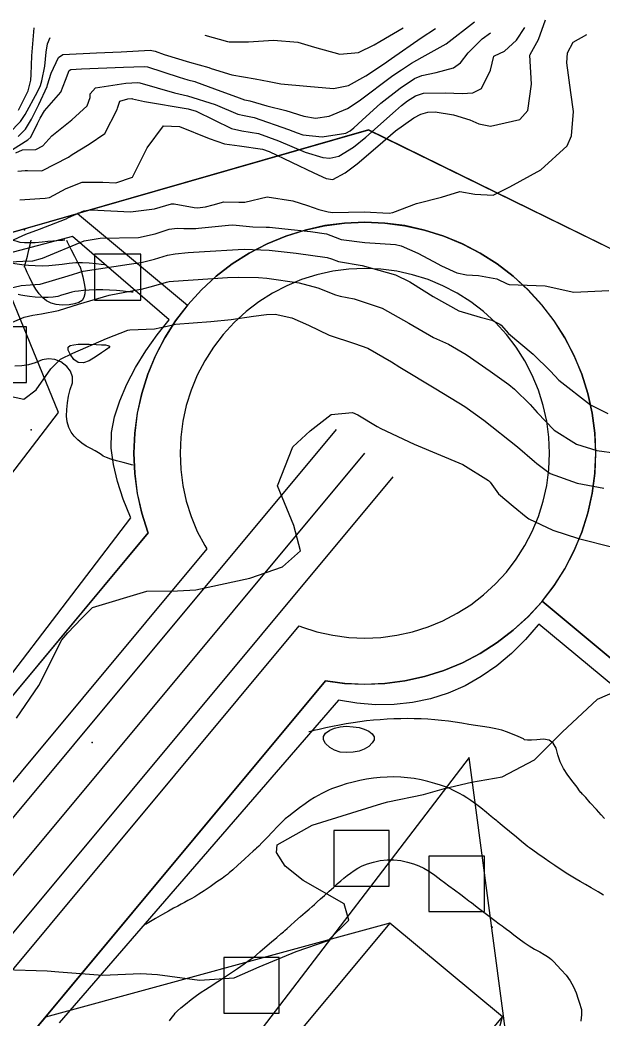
# Model space of a CAD drawing. Header units: feet. Extents: x 1318179 to 1318934, y 422463 to 423299.
# Drawn here: x 1318554 to 1318680.2, y 423081.1 to 423297.2 of the extents above; entities that cross this region are included whole.
import ezdxf

# ---------------------------------------------------------------- set-up
doc = ezdxf.new("R2010")
doc.units = ezdxf.units.FT
for name, color, linetype in [('A-BLDG-OTLN', 3, 'CONTINUOUS'), ('C-DRNG-AREA', 150, 'CONTINUOUS'), ('C-LOD', 30, 'CONTINUOUS'), ('C-PROP', 6, 'CONTINUOUS'), ('C-PVMT', 8, 'CONTINUOUS'), ('C-TOPO-MAJR', 32, 'CONTINUOUS'), ('C-TOPO-SPOT', 7, 'CONTINUOUS'), ('C-UTIL', 4, 'CONTINUOUS'), ('L-PLNT-TREE', 90, 'CONTINUOUS'), ('V-PROP-LINE', 7, 'CONTINUOUS')]:
    doc.layers.add(name, color=color, linetype=linetype)

msp = doc.modelspace()

# ---------------------------------------------------------------- linework, layer by layer
at = {"layer": 'A-BLDG-OTLN'}
msp.add_lwpolyline([(1318607.58, 423070.04), (1318631.93, 423049.74), (1318658.41, 423081.51), (1318634.06, 423101.81), (1318607.58, 423070.04)], close=True, dxfattribs=at)
at = {"layer": 'C-DRNG-AREA'}
for points in [[(1318730.6, 423223.85), (1318629.42, 423273.46), (1318566.42, 423255.34), (1318566.42, 423255.34), (1318590.23, 423235.5), (1318590.33, 423235.63), (1318593.27, 423238.85), (1318596.49, 423241.79), (1318599.95, 423244.45), (1318603.63, 423246.79), (1318607.49, 423248.8), (1318611.52, 423250.47), (1318615.68, 423251.78), (1318619.94, 423252.72), (1318624.26, 423253.29), (1318628.61, 423253.48), (1318632.97, 423253.29), (1318637.29, 423252.72), (1318641.55, 423251.78), (1318645.71, 423250.47), (1318649.74, 423248.8), (1318653.6, 423246.79), (1318657.28, 423244.45), (1318660.74, 423241.79), (1318663.95, 423238.85), (1318666.9, 423235.63), (1318669.55, 423232.17), (1318671.9, 423228.49), (1318673.91, 423224.63), (1318675.58, 423220.6), (1318676.89, 423216.44), (1318677.83, 423212.18), (1318678.4, 423207.86), (1318678.59, 423203.51), (1318678.4, 423199.15), (1318677.83, 423194.83), (1318676.89, 423190.57), (1318675.58, 423186.41), (1318673.91, 423182.38), (1318671.9, 423178.52), (1318669.55, 423174.84), (1318667, 423171.52), (1318743.83, 423107.49)], [(1318728.49, 423120.24), (1318667.03, 423171.46), (1318666.93, 423171.33), (1318663.98, 423168.11), (1318660.77, 423165.17), (1318657.31, 423162.51), (1318653.63, 423160.17), (1318649.76, 423158.16), (1318645.73, 423156.49), (1318641.57, 423155.18), (1318637.32, 423154.23), (1318633, 423153.66), (1318628.64, 423153.48), (1318624.28, 423153.66), (1318620.13, 423154.21), (1318557.57, 423079.17)], [(1318743.82, 423107.47), (1318667.04, 423171.48), (1318667.04, 423171.48), (1318728.5, 423120.26)]]:
    msp.add_lwpolyline(points, dxfattribs=at)
msp.add_lwpolyline([(1318438.01, 423209.06), (1318534.03, 423129.03), (1318581.71, 423186.24), (1318581.65, 423186.39), (1318580.34, 423190.54), (1318579.4, 423194.8), (1318578.83, 423199.12), (1318578.64, 423203.48), (1318578.83, 423207.83), (1318579.4, 423212.16), (1318580.34, 423216.41), (1318581.65, 423220.57), (1318583.32, 423224.6), (1318585.33, 423228.47), (1318587.67, 423232.14), (1318590.23, 423235.47), (1318566.42, 423255.31), (1318448.34, 423221.43), (1318438.01, 423209.06)], close=True, dxfattribs=at)
at = {"layer": 'C-LOD'}
msp.add_lwpolyline([(1318554.05, 423074.94), (1318600.61, 423032.23), (1318614.44, 423020.71), (1318634.71, 423007.72), (1318635.67, 423008.87), (1318640.15, 423014.25), (1318658.41, 423081.51), (1318634.06, 423101.81), (1318559.49, 423081.47), (1318557.57, 423079.17), (1318554.05, 423074.94)], close=True, dxfattribs=at)
at = {"layer": 'C-PROP'}
for points in [[(1318449.16, 422949.1), (1318620.12, 423154.22), (1318624.27, 423153.68), (1318628.63, 423153.49), (1318632.99, 423153.68), (1318637.31, 423154.25), (1318641.57, 423155.19), (1318645.73, 423156.5), (1318649.76, 423158.17), (1318653.63, 423160.19), (1318657.31, 423162.53), (1318660.77, 423165.18), (1318663.99, 423168.13), (1318666.94, 423171.35), (1318669.59, 423174.81), (1318671.93, 423178.49), (1318673.95, 423182.36), (1318675.62, 423186.39), (1318676.93, 423190.55), (1318677.87, 423194.8), (1318678.44, 423199.13), (1318678.63, 423203.49), (1318678.44, 423207.84), (1318677.87, 423212.17), (1318676.93, 423216.43), (1318675.62, 423220.59), (1318673.95, 423224.62), (1318671.93, 423228.49), (1318669.59, 423232.17), (1318666.94, 423235.63), (1318663.99, 423238.84), (1318660.77, 423241.79), (1318657.31, 423244.45), (1318653.63, 423246.79), (1318649.76, 423248.8), (1318645.73, 423250.47), (1318641.57, 423251.78), (1318637.31, 423252.73), (1318632.99, 423253.3), (1318628.63, 423253.49), (1318624.27, 423253.3), (1318619.95, 423252.73), (1318615.69, 423251.78), (1318611.53, 423250.47), (1318607.5, 423248.8), (1318603.63, 423246.79), (1318599.95, 423244.45), (1318596.49, 423241.79), (1318593.28, 423238.84), (1318590.33, 423235.63), (1318587.68, 423232.17), (1318585.33, 423228.49), (1318583.32, 423224.62), (1318581.65, 423220.59), (1318580.34, 423216.43), (1318579.39, 423212.17), (1318578.82, 423207.84), (1318578.63, 423203.49), (1318578.82, 423199.13), (1318579.39, 423194.8), (1318580.34, 423190.55), (1318581.65, 423186.39), (1318581.71, 423186.24), (1318410.75, 422981.11)], [(1318564.03, 423249.57), (1318564.2, 423249.23), (1318564.55, 423248.54), (1318565.07, 423247.51), (1318565.77, 423246.14), (1318566.3, 423245.1), (1318566.68, 423244.38), (1318566.91, 423243.99), (1318566.97, 423243.93), (1318567.11, 423243.52), (1318567.31, 423242.77), (1318567.58, 423241.68), (1318567.92, 423240.24), (1318568.07, 423239.01), (1318568.04, 423237.99), (1318567.82, 423237.18), (1318567.42, 423236.57), (1318566.75, 423236.1), (1318565.81, 423235.78), (1318564.61, 423235.6), (1318563.15, 423235.56), (1318561.85, 423235.69), (1318560.71, 423235.99), (1318559.73, 423236.47), (1318558.91, 423237.12), (1318558.13, 423237.95), (1318557.4, 423238.97), (1318556.71, 423240.18), (1318556.07, 423241.57), (1318555.57, 423242.63), (1318555.23, 423243.34), (1318555.03, 423243.72), (1318554.99, 423243.77), (1318554.97, 423243.82), (1318554.97, 423243.87), (1318554.99, 423243.94), (1318555.03, 423244.01), (1318555.15, 423244.4), (1318555.34, 423245.12), (1318555.6, 423246.16), (1318555.93, 423247.52), (1318556.18, 423248.55), (1318556.34, 423249.23), (1318556.42, 423249.57)], [(1318429.96, 422965.1), (1318628.63, 423203.49)], [(1318723.66, 423118.95), (1318666.27, 423166.52), (1318666.17, 423166.39), (1318663.4, 423163.15), (1318660.41, 423160.18), (1318657.21, 423157.51), (1318653.84, 423155.18), (1318650.32, 423153.19), (1318646.66, 423151.58), (1318642.87, 423150.35), (1318638.98, 423149.52), (1318635.01, 423149.09), (1318630.96, 423149.05), (1318626.87, 423149.39), (1318622.93, 423150.07), (1318562.45, 423080.25)], [(1318621.04, 423139.82), (1318620.13, 423140.66), (1318619.68, 423141.45), (1318619.68, 423142.2), (1318620.13, 423142.9), (1318621.04, 423143.55), (1318622.09, 423144.01), (1318623.28, 423144.3), (1318624.61, 423144.4), (1318626.08, 423144.32), (1318627.39, 423144.12), (1318628.51, 423143.79), (1318629.47, 423143.34), (1318630.25, 423142.78), (1318630.64, 423142.16), (1318630.64, 423141.5), (1318630.25, 423140.8), (1318629.47, 423140.05), (1318628.51, 423139.47), (1318627.39, 423139.05), (1318626.08, 423138.79), (1318624.61, 423138.7), (1318623.28, 423138.84), (1318622.09, 423139.21), (1318621.04, 423139.82)]]:
    msp.add_lwpolyline(points, dxfattribs=at)
for points in [[(1318443.01, 423209.04), (1318535.39, 423133.84), (1318577.96, 423189.54), (1318577.89, 423189.68), (1318576.34, 423193.55), (1318575.1, 423197.37), (1318574.22, 423201.06), (1318573.76, 423204.59), (1318573.83, 423207.99), (1318574.46, 423211.38), (1318575.59, 423214.85), (1318577.14, 423218.42), (1318579.03, 423222.04), (1318581.22, 423225.63), (1318583.69, 423229.13), (1318586.32, 423232.35), (1318565.37, 423250.42), (1318453.31, 423220.83), (1318443.01, 423209.04)], [(1318466.09, 423218.2), (1318527.58, 423166.95), (1318562.36, 423212.29), (1318550.05, 423242.29), (1318466.09, 423218.2)], [(1318602.64, 423074.15), (1318646.27, 423037.79), (1318662.17, 423055.13), (1318651.24, 423137.66), (1318602.64, 423074.15)]]:
    msp.add_lwpolyline(points, close=True, dxfattribs=at)
at = {"layer": 'C-PVMT'}
msp.add_lwpolyline([(1318439.94, 422956.78), (1318614.42, 423166.12), (1318614.95, 423165.9), (1318618.28, 423164.85), (1318621.69, 423164.09), (1318625.15, 423163.64), (1318628.63, 423163.49), (1318632.12, 423163.64), (1318635.58, 423164.09), (1318638.98, 423164.85), (1318642.31, 423165.9), (1318645.54, 423167.23), (1318648.63, 423168.85), (1318651.57, 423170.72), (1318654.34, 423172.84), (1318656.92, 423175.2), (1318659.27, 423177.78), (1318661.4, 423180.54), (1318663.27, 423183.49), (1318664.89, 423186.58), (1318666.22, 423189.81), (1318667.27, 423193.13), (1318668.02, 423196.54), (1318668.48, 423200), (1318668.63, 423203.49), (1318668.48, 423206.97), (1318668.02, 423210.43), (1318667.27, 423213.84), (1318666.22, 423217.17), (1318664.89, 423220.39), (1318663.27, 423223.49), (1318661.4, 423226.43), (1318659.27, 423229.2), (1318656.92, 423231.77), (1318654.34, 423234.13), (1318651.57, 423236.25), (1318648.63, 423238.13), (1318645.54, 423239.74), (1318642.31, 423241.08), (1318638.98, 423242.12), (1318635.58, 423242.88), (1318632.12, 423243.34), (1318628.63, 423243.49), (1318625.15, 423243.34), (1318621.69, 423242.88), (1318618.28, 423242.12), (1318614.95, 423241.08), (1318611.73, 423239.74), (1318608.63, 423238.13), (1318605.69, 423236.25), (1318602.92, 423234.13), (1318600.35, 423231.77), (1318597.99, 423229.2), (1318595.87, 423226.43), (1318593.99, 423223.49), (1318592.38, 423220.39), (1318591.04, 423217.17), (1318590, 423213.84), (1318589.24, 423210.43), (1318588.78, 423206.97), (1318588.63, 423203.49), (1318588.78, 423200), (1318589.24, 423196.54), (1318590, 423193.13), (1318591.04, 423189.81), (1318592.38, 423186.58), (1318593.99, 423183.49), (1318594.45, 423182.77), (1318419.97, 422973.42)], dxfattribs=at)
at = {"layer": 'C-TOPO-MAJR'}
for points in [[(1318552.37, 423269.2), (1318555.66, 423271.3), (1318556.31, 423271.88), (1318557.81, 423274.86), (1318558.37, 423276.02), (1318559.31, 423277.58), (1318562.84, 423281.59), (1318563.84, 423284.19), (1318564.67, 423286.32), (1318564.97, 423286.53), (1318567.29, 423286.67), (1318576.4, 423286.99), (1318580.85, 423287.19), (1318581.61, 423287.08), (1318588.48, 423284.88), (1318590.36, 423284.31), (1318591.81, 423283.89), (1318591.98, 423283.84), (1318597.45, 423281.83), (1318600.88, 423280.61), (1318602.56, 423279.94), (1318603, 423279.85), (1318603.72, 423279.71), (1318607.43, 423278.65), (1318611.53, 423277.66), (1318615.46, 423276.45), (1318617.99, 423276.02), (1318620.92, 423276.41), (1318624.92, 423278.05), (1318627.43, 423279.77), (1318634.7, 423285.23), (1318636.57, 423286.47), (1318638.77, 423287.9), (1318641.05, 423289.22), (1318646.24, 423292.09), (1318652.36, 423296.8)], [(1318553.93, 423258.32), (1318558.28, 423258.63), (1318559.42, 423258.65), (1318560.35, 423258.84), (1318563.98, 423260.75), (1318567.46, 423262.12), (1318571.96, 423262.12), (1318574.72, 423262.02), (1318578.36, 423263.24), (1318581.49, 423269.57), (1318585.03, 423274.3), (1318588.49, 423274.22), (1318594.92, 423271.57), (1318598.26, 423270.41), (1318601.49, 423269.99), (1318606.52, 423269.27), (1318607.95, 423268.75), (1318617.6, 423264.18), (1318620.27, 423262.94), (1318621.73, 423262.71), (1318624.39, 423264.13), (1318626.96, 423266.11), (1318631.46, 423269.96), (1318635.31, 423273.25), (1318639.23, 423276.06), (1318640.77, 423276.85), (1318642.3, 423277.31), (1318643.85, 423277.36), (1318647.86, 423276.71), (1318651.35, 423275.63), (1318653.29, 423274.76), (1318655.86, 423274.27), (1318662.17, 423275.73), (1318663.95, 423277.68), (1318664.68, 423283.31), (1318664.38, 423289.59), (1318664.45, 423289.78), (1318666.22, 423293.02), (1318667.71, 423297.23)], [(1318553.09, 423268.48), (1318554.52, 423269.12), (1318557.45, 423269.2), (1318558.97, 423269.97), (1318560.92, 423272.17), (1318565.2, 423275.64), (1318568.5, 423278.65), (1318569.18, 423280.45), (1318569.19, 423281.25), (1318570.31, 423282.54), (1318576.88, 423283.59), (1318579.52, 423283.7), (1318579.97, 423283.64), (1318587.45, 423281.49), (1318590.26, 423280.81), (1318596.21, 423278.93), (1318601.17, 423276.85), (1318602.5, 423276.56), (1318604.67, 423276.16), (1318612.11, 423273.54), (1318614.01, 423272.8), (1318615.23, 423272.41), (1318619.43, 423271.94), (1318624.54, 423272.73), (1318625.47, 423273.22), (1318626.27, 423273.88), (1318628.08, 423275.56), (1318632.13, 423279.24), (1318636.3, 423282.47), (1318639.39, 423284.56), (1318640.98, 423285.23), (1318644.08, 423285.85), (1318647.8, 423286.85), (1318649.33, 423287.94), (1318651, 423290.15), (1318654.02, 423293.15), (1318655.85, 423294.45)], [(1318553.54, 423264.49), (1318555.15, 423264.69), (1318555.61, 423264.63), (1318558.74, 423264.6), (1318564.51, 423267.55), (1318565.27, 423268.15), (1318568.95, 423270.33), (1318572.34, 423272.65), (1318575.01, 423277.84), (1318575.07, 423278.18), (1318575.6, 423279.66), (1318577.36, 423280.18), (1318578.2, 423280.21), (1318578.34, 423280.19), (1318580.95, 423279.58), (1318590.39, 423278.03), (1318592.15, 423277.47), (1318599.77, 423273.76), (1318601.99, 423273.28), (1318605.61, 423272.67), (1318609.97, 423271.08), (1318615.74, 423268.63), (1318619.52, 423267.47), (1318621.07, 423267.32), (1318623.03, 423267.79), (1318626.2, 423269.73), (1318628.88, 423271.91), (1318635.27, 423277.59), (1318636.59, 423278.74), (1318637.88, 423279.73), (1318639.61, 423280.81), (1318641.35, 423281.39), (1318646.08, 423281.48), (1318649.74, 423281.31), (1318651.99, 423281.47), (1318653.87, 423282.43), (1318655.85, 423286.35), (1318656.58, 423289.4), (1318656.7, 423289.5), (1318658.85, 423290.47), (1318661.46, 423292.9), (1318663.27, 423295.64)], [(1318553.58, 423272.03), (1318555.2, 423273.6), (1318556.46, 423275.8), (1318558.07, 423278.94), (1318559.88, 423282.87), (1318559.98, 423283.17), (1318560.76, 423285.69), (1318562.35, 423289.14), (1318563.28, 423289.79), (1318570.52, 423290.15), (1318575.93, 423290.34), (1318582.18, 423290.68), (1318583.23, 423290.5), (1318585.23, 423289.8), (1318590.68, 423288.13), (1318594.9, 423286.92), (1318595.38, 423286.76), (1318599.82, 423285.36), (1318604.88, 423284.48), (1318607.92, 423283.94), (1318610.48, 423283.44), (1318616.06, 423282.92), (1318621.88, 423282.38), (1318625.07, 423283.08), (1318628.88, 423285.12), (1318633.1, 423287.99), (1318633.72, 423288.4), (1318634.41, 423288.88), (1318640.82, 423293.37), (1318643.92, 423295.37)], [(1318553.67, 423277.74), (1318555.75, 423281.93), (1318556.35, 423284.22), (1318556.4, 423285.45), (1318556.54, 423289.47), (1318557.07, 423295.54)], [(1318594, 423293.98), (1318598.89, 423292.57), (1318599.28, 423292.5), (1318603.46, 423292.48), (1318608.9, 423292.86), (1318614.12, 423292.43), (1318617.77, 423291.37), (1318623.25, 423289.85), (1318627.27, 423290.21), (1318630.67, 423291.88), (1318631.91, 423292.6), (1318636.9, 423295.52)], [(1318551.66, 423272.71), (1318554.13, 423275.25), (1318555.08, 423276.76), (1318557.79, 423281.67), (1318558.4, 423283.06), (1318558.7, 423284.07), (1318559.35, 423287.21), (1318559.67, 423290.28), (1318559.94, 423292.07), (1318560.54, 423293.46)], [(1318551.92, 423249.41), (1318555.28, 423250.88), (1318558.23, 423251.95), (1318563.96, 423254.21), (1318564.5, 423254.48), (1318567.85, 423255.96), (1318569.38, 423256.13), (1318577.9, 423255.69), (1318583.1, 423256.34), (1318586.8, 423257.43), (1318587.4, 423257.47), (1318591.71, 423256.64), (1318592.45, 423256.62), (1318594.13, 423256.81), (1318595.79, 423257.24), (1318598.12, 423257.91), (1318601.36, 423257.8), (1318602.65, 423257.79), (1318607.47, 423258.99), (1318613.03, 423258.07), (1318616.22, 423257.08), (1318618.69, 423256.23), (1318620.71, 423255.71), (1318621.72, 423255.61), (1318628.51, 423255.7), (1318633.91, 423255.46), (1318634.67, 423255.57), (1318639.84, 423257.49), (1318645.25, 423258.89), (1318649.22, 423260.11), (1318652.41, 423259.53), (1318656.45, 423259.35), (1318660.02, 423261.14), (1318666.73, 423264.81), (1318672.41, 423270.03), (1318673.38, 423272.18), (1318673.81, 423277.43), (1318673.25, 423281.55), (1318672.38, 423287.99), (1318672.51, 423290.13), (1318673.71, 423292.46), (1318676.69, 423294.1)], [(1318551.9, 423244.89), (1318554.58, 423245.07), (1318556.79, 423245.15), (1318558.84, 423245.67), (1318567.91, 423249.44), (1318571.36, 423250.02), (1318579.66, 423250.18), (1318583.22, 423250.94), (1318586.28, 423251.95), (1318588.04, 423252.19), (1318589.46, 423252.13), (1318592.05, 423252.15), (1318592.65, 423252.19), (1318599.12, 423252.87), (1318600.09, 423252.9), (1318604.42, 423252.45), (1318607.29, 423252.38), (1318608, 423252.38), (1318611.32, 423252.07), (1318616.91, 423251.47), (1318620.37, 423250.99), (1318622.21, 423250.23), (1318623.53, 423249.7), (1318628.61, 423249.11), (1318635.31, 423248.63), (1318636.51, 423248.36), (1318640.13, 423246.75), (1318643.47, 423244.99), (1318645.21, 423244.03), (1318648.52, 423242.52), (1318650.66, 423242.12), (1318653.23, 423241.95), (1318657.2, 423241.19), (1318659.45, 423240.13), (1318659.89, 423239.98), (1318667.7, 423239.7), (1318673.89, 423238.32), (1318681.43, 423238.69)], [(1318563.68, 423249.57), (1318563.51, 423249.56), (1318563.17, 423249.54), (1318562.66, 423249.5), (1318561.98, 423249.45), (1318561.1, 423249.39), (1318560.03, 423249.3), (1318558.76, 423249.18), (1318557.29, 423249.05), (1318556.02, 423248.99), (1318554.94, 423249.02), (1318554.05, 423249.12), (1318553.35, 423249.3), (1318552.83, 423249.43), (1318552.48, 423249.52), (1318552.31, 423249.57)], [(1318548.7, 423238.47), (1318554.28, 423239.8), (1318556.18, 423239.91), (1318558.36, 423240.07), (1318564.45, 423241.88), (1318567.7, 423242.89), (1318577.6, 423244.42), (1318580.21, 423244.75), (1318583.1, 423245.47), (1318585.92, 423246.33), (1318587.6, 423246.64), (1318590.41, 423246.89), (1318593.96, 423247.14), (1318601.2, 423247.57), (1318602.49, 423247.61), (1318607.96, 423247.4), (1318613.74, 423246.8), (1318620.51, 423245.85), (1318621.39, 423245.55), (1318622.96, 423245), (1318628.03, 423244.08), (1318635.29, 423242.07), (1318638.41, 423240.58), (1318638.98, 423240.25), (1318643.4, 423237.42), (1318648.96, 423234.29), (1318653.6, 423232.93), (1318656.14, 423232.27), (1318657.89, 423231.45), (1318658.14, 423231.23), (1318659.74, 423229.42), (1318665.04, 423224.9), (1318668.82, 423221.22), (1318670.65, 423219.27), (1318677.49, 423213.97), (1318681.2, 423212.07)], [(1318572.66, 423244.19), (1318572.3, 423244.24), (1318571.56, 423244.33), (1318570.47, 423244.46), (1318569, 423244.64), (1318567.54, 423244.71), (1318566.08, 423244.69), (1318564.61, 423244.55), (1318563.15, 423244.32), (1318561.68, 423244.15), (1318560.22, 423244.04), (1318558.76, 423243.99), (1318557.29, 423244.01), (1318555.83, 423244.1), (1318554.37, 423244.26), (1318552.9, 423244.49), (1318551.44, 423244.8), (1318550.34, 423245.04), (1318549.61, 423245.19), (1318549.24, 423245.27)], [(1318547.89, 423229.97), (1318554.92, 423232.91), (1318556.75, 423233.39), (1318558.66, 423233.66), (1318562.3, 423234.36), (1318566.68, 423235.73), (1318573.32, 423237.71), (1318579.72, 423238.91), (1318580.3, 423239.02), (1318582.99, 423239.74), (1318585.68, 423240.53), (1318586.25, 423240.64), (1318587.2, 423240.73), (1318598.88, 423241.51), (1318601.29, 423241.59), (1318605.63, 423241.52), (1318607.46, 423241.39), (1318614.44, 423240.34), (1318618.48, 423239.27), (1318622.32, 423237.75), (1318623.32, 423237.46), (1318626.3, 423236.9), (1318632.39, 423234.86), (1318638.16, 423231.6), (1318643.5, 423228.56), (1318646.78, 423227.06), (1318650.6, 423224.86), (1318655.77, 423221.25), (1318659.8, 423218.34), (1318661, 423217.38), (1318664.42, 423214.05), (1318665.92, 423212.27), (1318669.6, 423208.45), (1318674.43, 423205.43), (1318678.85, 423204.11), (1318683.11, 423203.49)], [(1318578.52, 423238.34), (1318578.15, 423238.37), (1318577.42, 423238.44), (1318576.32, 423238.55), (1318574.86, 423238.7), (1318573.39, 423238.79), (1318571.93, 423238.83), (1318570.47, 423238.82), (1318569, 423238.77), (1318567.74, 423238.69), (1318566.69, 423238.58), (1318565.85, 423238.46), (1318565.2, 423238.31), (1318564.52, 423238.13), (1318563.79, 423237.92), (1318563.01, 423237.68), (1318562.19, 423237.41), (1318561.2, 423237.24), (1318560.06, 423237.16), (1318558.76, 423237.17), (1318557.29, 423237.28), (1318556.05, 423237.41), (1318555.02, 423237.54), (1318554.21, 423237.69), (1318553.62, 423237.85)], [(1318549.84, 423216.24), (1318554.8, 423215.19), (1318557.49, 423217.21), (1318560.68, 423221.78), (1318562.73, 423223.81), (1318565.41, 423225.14), (1318572.7, 423228.29), (1318577.33, 423230.09), (1318577.75, 423230.16), (1318583.1, 423230.42), (1318585.85, 423231.01), (1318587.68, 423231.41), (1318595.27, 423231.99), (1318599.7, 423232.41), (1318604.56, 423233.18), (1318607.34, 423233.54), (1318609.25, 423233.56), (1318612.8, 423232.77), (1318616.44, 423231.2), (1318620.93, 423229.05), (1318626.39, 423227.2), (1318629.26, 423226.23), (1318634.43, 423223.28), (1318636.19, 423222.1), (1318644.02, 423217.45), (1318650.26, 423213.57), (1318654.38, 423210.61), (1318661.68, 423204.86), (1318665.37, 423201.73), (1318665.85, 423201.29), (1318668.76, 423199.13), (1318674.56, 423197), (1318680.34, 423195.95)], [(1318565.62, 423223.74), (1318564.83, 423224.89), (1318564.43, 423225.79), (1318564.43, 423226.43), (1318564.83, 423226.83), (1318565.62, 423226.98), (1318566.58, 423227.08), (1318567.71, 423227.12), (1318569, 423227.11), (1318570.47, 423227.05), (1318571.62, 423226.98), (1318572.47, 423226.91), (1318573.02, 423226.83), (1318573.26, 423226.74), (1318573.38, 423226.63), (1318573.38, 423226.49), (1318573.26, 423226.33), (1318573.02, 423226.14), (1318572.47, 423225.76), (1318571.62, 423225.18), (1318570.47, 423224.42), (1318569, 423223.46), (1318567.71, 423223.03), (1318566.58, 423223.12), (1318565.62, 423223.74)], [(1318578.52, 423200.92), (1318578.15, 423201.01), (1318577.42, 423201.2), (1318576.32, 423201.48), (1318574.86, 423201.85), (1318573.65, 423202.21), (1318572.7, 423202.55), (1318572, 423202.88), (1318571.56, 423203.19), (1318570.97, 423203.56), (1318570.24, 423203.99), (1318569.36, 423204.48), (1318568.34, 423205.03), (1318567.4, 423205.67), (1318566.54, 423206.39), (1318565.75, 423207.19), (1318565.05, 423208.07), (1318564.54, 423209.09), (1318564.21, 423210.25), (1318564.07, 423211.54), (1318564.11, 423212.98), (1318564.26, 423214.41), (1318564.52, 423215.85), (1318564.87, 423217.28), (1318565.33, 423218.72), (1318565.36, 423220.03), (1318564.96, 423221.22), (1318564.12, 423222.28), (1318562.85, 423223.23), (1318561.54, 423223.78), (1318560.17, 423223.93), (1318558.76, 423223.7), (1318557.29, 423223.07), (1318555.83, 423222.63), (1318554.37, 423222.39), (1318552.9, 423222.34)], [(1318553.24, 423146.19), (1318558.09, 423153.2), (1318563.02, 423163.09), (1318564.36, 423164.61), (1318567.31, 423167.76), (1318569.68, 423170.12), (1318581.45, 423173.61), (1318588.06, 423173.7), (1318592.09, 423173.91), (1318603.75, 423176.48), (1318610.81, 423178.93), (1318614.68, 423182.34), (1318613.28, 423187.82), (1318609.72, 423196.45), (1318613.08, 423204.85), (1318616.77, 423208.35), (1318621.32, 423211.86), (1318625.98, 423212.29), (1318627.13, 423211.78), (1318631.29, 423209.29), (1318632.12, 423208.81), (1318639.3, 423205.46), (1318649.82, 423201.05), (1318655.44, 423197.6), (1318655.77, 423197.23), (1318657.57, 423194.69), (1318660.77, 423192.06), (1318663.56, 423189.73), (1318664.12, 423189.31), (1318669.34, 423186.86), (1318674.89, 423185.04), (1318682.31, 423183.19)], [(1318550.44, 423091.77), (1318559.9, 423091.52), (1318562.4, 423091.25), (1318571.83, 423090.55), (1318580.17, 423090.9), (1318583.78, 423090.72), (1318592.85, 423089.44), (1318600.37, 423090), (1318605.73, 423092.38), (1318613.77, 423095.68), (1318620.72, 423098.08), (1318625.17, 423102.43), (1318624.17, 423105.97), (1318615.28, 423111.04), (1318611.39, 423114.11), (1318609.52, 423117.1), (1318609.69, 423118.76), (1318617.21, 423123), (1318632.35, 423127.7), (1318633.63, 423128.04), (1318641.3, 423129.65), (1318645.88, 423130.94), (1318651.76, 423132.33), (1318658.36, 423133.5), (1318665.33, 423137.12), (1318671.34, 423143.13), (1318679, 423150.25), (1318688.67, 423154.43)], [(1318680.52, 423124.47), (1318679.78, 423125.27), (1318678.75, 423126.4), (1318677.43, 423127.87), (1318676.44, 423128.97), (1318675.77, 423129.71), (1318675.43, 423130.08), (1318675.42, 423130.09), (1318675.13, 423130.47), (1318674.56, 423131.21), (1318673.71, 423132.32), (1318672.58, 423133.8), (1318671.64, 423135.27), (1318670.91, 423136.74), (1318670.38, 423138.21), (1318670.05, 423139.67), (1318669.43, 423140.73), (1318668.53, 423141.38), (1318667.34, 423141.63), (1318665.87, 423141.47), (1318664.69, 423141.4), (1318663.81, 423141.4), (1318663.23, 423141.49), (1318662.95, 423141.67), (1318662.44, 423141.91), (1318661.7, 423142.24), (1318660.74, 423142.65), (1318659.55, 423143.13), (1318658.29, 423143.54), (1318656.96, 423143.88), (1318655.55, 423144.16), (1318654.08, 423144.37), (1318652.61, 423144.58), (1318651.13, 423144.81), (1318649.66, 423145.05), (1318648.19, 423145.29), (1318646.71, 423145.5), (1318645.24, 423145.68), (1318643.77, 423145.82), (1318642.29, 423145.92), (1318640.82, 423146), (1318639.35, 423146.04), (1318637.87, 423146.06), (1318636.4, 423146.04), (1318634.93, 423146), (1318633.45, 423145.94), (1318631.98, 423145.84), (1318630.51, 423145.72), (1318629.03, 423145.57), (1318627.56, 423145.39), (1318626.08, 423145.18), (1318624.61, 423144.93), (1318623.14, 423144.66), (1318621.66, 423144.37), (1318620.19, 423144.06), (1318618.72, 423143.72), (1318617.61, 423143.47), (1318616.88, 423143.3), (1318616.51, 423143.21)], [(1318680.31, 423107.87), (1318679.13, 423108.57), (1318677.66, 423109.42), (1318676.37, 423110.17), (1318675.28, 423110.81), (1318674.38, 423111.34), (1318673.67, 423111.75), (1318672.95, 423112.19), (1318672.21, 423112.65), (1318671.46, 423113.13), (1318670.7, 423113.64), (1318669.78, 423114.26), (1318668.7, 423114.99), (1318667.47, 423115.85), (1318666.08, 423116.83), (1318665.02, 423117.58), (1318664.28, 423118.1), (1318663.87, 423118.4), (1318663.79, 423118.47), (1318663.35, 423118.82), (1318662.57, 423119.47), (1318661.45, 423120.4), (1318659.97, 423121.62), (1318658.81, 423122.58), (1318657.96, 423123.28), (1318657.42, 423123.73), (1318657.2, 423123.92), (1318656.72, 423124.31), (1318655.98, 423124.92), (1318654.99, 423125.73), (1318653.74, 423126.75), (1318652.61, 423127.63), (1318651.59, 423128.36), (1318650.69, 423128.96), (1318649.91, 423129.42), (1318649.14, 423129.85), (1318648.41, 423130.24), (1318647.7, 423130.61), (1318647.01, 423130.94), (1318646.12, 423131.3), (1318645.04, 423131.67), (1318643.77, 423132.06), (1318642.29, 423132.47), (1318640.82, 423132.81), (1318639.35, 423133.08), (1318637.87, 423133.27), (1318636.4, 423133.4), (1318634.93, 423133.45), (1318633.45, 423133.43), (1318631.98, 423133.35), (1318630.51, 423133.2), (1318629.03, 423132.98), (1318627.56, 423132.7), (1318626.08, 423132.35), (1318624.61, 423131.93), (1318623.34, 423131.54), (1318622.27, 423131.18), (1318621.41, 423130.85), (1318620.75, 423130.55), (1318620.05, 423130.22), (1318619.31, 423129.84), (1318618.54, 423129.43), (1318617.73, 423128.98), (1318616.78, 423128.39), (1318615.72, 423127.65), (1318614.52, 423126.77), (1318613.19, 423125.74), (1318612.16, 423124.93), (1318611.42, 423124.35), (1318610.98, 423123.98), (1318610.83, 423123.84), (1318610.4, 423123.4), (1318609.69, 423122.66), (1318608.69, 423121.63), (1318607.4, 423120.29), (1318606.39, 423119.25), (1318605.66, 423118.49), (1318605.19, 423118.02), (1318605, 423117.84), (1318604.5, 423117.38), (1318603.69, 423116.64), (1318602.56, 423115.62), (1318601.12, 423114.33), (1318600.03, 423113.35), (1318599.3, 423112.69), (1318598.91, 423112.34), (1318598.88, 423112.31), (1318598.48, 423112.03), (1318597.73, 423111.5), (1318596.62, 423110.72), (1318595.14, 423109.69), (1318593.85, 423108.81), (1318592.74, 423108.09), (1318591.81, 423107.52), (1318591.07, 423107.1), (1318590.33, 423106.69), (1318589.59, 423106.29), (1318588.86, 423105.9), (1318588.13, 423105.52), (1318587.21, 423105.02), (1318586.11, 423104.4), (1318584.83, 423103.65), (1318583.35, 423102.79), (1318582.25, 423102.14), (1318581.51, 423101.7), (1318581.14, 423101.49)], [(1318586.34, 423080.7), (1318586.96, 423081.44), (1318587.38, 423081.98), (1318587.61, 423082.32), (1318588.09, 423082.83), (1318588.83, 423083.48), (1318589.82, 423084.3), (1318591.06, 423085.27), (1318592.2, 423086.13), (1318593.23, 423086.87), (1318594.15, 423087.49), (1318594.96, 423087.99), (1318595.74, 423088.48), (1318596.47, 423088.95), (1318597.17, 423089.4), (1318597.83, 423089.84), (1318598.7, 423090.42), (1318599.77, 423091.14), (1318601.04, 423092.01), (1318602.51, 423093.03), (1318603.62, 423093.8), (1318604.38, 423094.32), (1318604.77, 423094.59), (1318604.8, 423094.62), (1318605.19, 423094.95), (1318605.93, 423095.58), (1318607.01, 423096.51), (1318608.45, 423097.75), (1318609.6, 423098.73), (1318610.46, 423099.47), (1318611.03, 423099.96), (1318611.3, 423100.2), (1318611.81, 423100.65), (1318612.54, 423101.3), (1318613.51, 423102.16), (1318614.71, 423103.22), (1318615.73, 423104.13), (1318616.57, 423104.86), (1318617.23, 423105.44), (1318617.71, 423105.85), (1318618.32, 423106.39), (1318619.05, 423107.05), (1318619.92, 423107.83), (1318620.91, 423108.73), (1318621.83, 423109.55), (1318622.67, 423110.29), (1318623.44, 423110.94), (1318624.12, 423111.52), (1318624.84, 423112.09), (1318625.57, 423112.64), (1318626.33, 423113.19), (1318627.12, 423113.73), (1318628.08, 423114.22), (1318629.2, 423114.65), (1318630.51, 423115.03), (1318631.98, 423115.36), (1318633.45, 423115.52), (1318634.93, 423115.52), (1318636.4, 423115.35), (1318637.87, 423115.02), (1318639.19, 423114.64), (1318640.36, 423114.2), (1318641.38, 423113.72), (1318642.25, 423113.18), (1318643.05, 423112.67), (1318643.79, 423112.16), (1318644.46, 423111.68), (1318645.07, 423111.21), (1318645.86, 423110.6), (1318646.85, 423109.87), (1318648.03, 423108.99), (1318649.39, 423107.99), (1318650.44, 423107.21), (1318651.18, 423106.66), (1318651.6, 423106.34), (1318651.71, 423106.26), (1318652.16, 423105.91), (1318652.95, 423105.3), (1318654.08, 423104.42), (1318655.55, 423103.29), (1318656.75, 423102.37), (1318657.68, 423101.68), (1318658.33, 423101.2), (1318658.71, 423100.95), (1318659.27, 423100.54), (1318660.01, 423099.99), (1318660.92, 423099.28), (1318662.02, 423098.42), (1318663.12, 423097.62), (1318664.24, 423096.88), (1318665.37, 423096.2), (1318666.5, 423095.58), (1318667.44, 423095.05), (1318668.18, 423094.59), (1318668.71, 423094.22), (1318669.05, 423093.93), (1318669.56, 423093.41), (1318670.26, 423092.67), (1318671.13, 423091.71), (1318672.18, 423090.53), (1318673.07, 423089.3), (1318673.81, 423088.03), (1318674.39, 423086.71), (1318674.81, 423085.36), (1318675.14, 423084.31), (1318675.37, 423083.57), (1318675.5, 423083.14), (1318675.53, 423083.02), (1318675.55, 423082.84), (1318675.55, 423082.59), (1318675.53, 423082.29), (1318675.5, 423081.92), (1318675.44, 423081.37), (1318675.37, 423080.63)]]:
    msp.add_lwpolyline(points, dxfattribs=at)
at = {"layer": 'C-TOPO-SPOT'}
for p in [(1318555, 423251.81), (1318556.43, 423208.53), (1318569.65, 423140.91), (1318634.06, 423101.81), (1318656.17, 423100.92), (1318658.41, 423081.51)]:
    msp.add_point(p, dxfattribs=at)
at = {"layer": 'C-UTIL'}
for points in [[(1318404.6, 422947.18), (1318423.81, 422970.22), (1318622.49, 423208.61)], [(1318416.9, 422936.93), (1318436.1, 422959.98), (1318634.78, 423198.37)]]:
    msp.add_lwpolyline(points, dxfattribs=at)
at = {"layer": 'L-PLNT-TREE'}
for points in [[(1318570.12, 423236.58), (1318580.12, 423236.58), (1318580.12, 423246.58), (1318570.12, 423246.58), (1318570.12, 423236.58)], [(1318543.42, 423218.83), (1318555.42, 423218.83), (1318555.42, 423230.83), (1318543.42, 423230.83), (1318543.42, 423218.83)], [(1318621.91, 423109.84), (1318633.91, 423109.84), (1318633.91, 423121.84), (1318621.91, 423121.84), (1318621.91, 423109.84)], [(1318642.52, 423104.32), (1318654.52, 423104.32), (1318654.52, 423116.32), (1318642.52, 423116.32), (1318642.52, 423104.32)], [(1318598.11, 423082.36), (1318610.11, 423082.36), (1318610.11, 423094.36), (1318598.11, 423094.36), (1318598.11, 423082.36)]]:
    msp.add_lwpolyline(points, close=True, dxfattribs=at)
at = {"layer": 'V-PROP-LINE'}
for points in [[(1318205.86, 423151.87), (1318906.18, 422568.21), (1318846.87, 423199.56), (1318846.82, 423200.09), (1318730.64, 423223.81), (1318629.46, 423273.42), (1318205.86, 423151.87)], [(1318438.01, 423209.06), (1318534.03, 423129.03), (1318581.71, 423186.24), (1318581.65, 423186.39), (1318580.34, 423190.54), (1318579.4, 423194.8), (1318578.83, 423199.12), (1318578.64, 423203.48), (1318578.83, 423207.83), (1318579.4, 423212.16), (1318580.34, 423216.41), (1318581.65, 423220.57), (1318583.32, 423224.6), (1318585.33, 423228.47), (1318587.67, 423232.14), (1318590.23, 423235.47), (1318566.42, 423255.31), (1318448.34, 423221.43), (1318438.01, 423209.06)]]:
    msp.add_lwpolyline(points, close=True, dxfattribs=at)
for points in [[(1318730.6, 423223.85), (1318629.42, 423273.46), (1318566.42, 423255.34), (1318566.42, 423255.34), (1318590.23, 423235.5), (1318590.33, 423235.63), (1318593.27, 423238.85), (1318596.49, 423241.79), (1318599.95, 423244.45), (1318603.63, 423246.79), (1318607.49, 423248.8), (1318611.52, 423250.47), (1318615.68, 423251.78), (1318619.94, 423252.72), (1318624.26, 423253.29), (1318628.61, 423253.48), (1318632.97, 423253.29), (1318637.29, 423252.72), (1318641.55, 423251.78), (1318645.71, 423250.47), (1318649.74, 423248.8), (1318653.6, 423246.79), (1318657.28, 423244.45), (1318660.74, 423241.79), (1318663.95, 423238.85), (1318666.9, 423235.63), (1318669.55, 423232.17), (1318671.9, 423228.49), (1318673.91, 423224.63), (1318675.58, 423220.6), (1318676.89, 423216.44), (1318677.83, 423212.18), (1318678.4, 423207.86), (1318678.59, 423203.51), (1318678.4, 423199.15), (1318677.83, 423194.83), (1318676.89, 423190.57), (1318675.58, 423186.41), (1318673.91, 423182.38), (1318671.9, 423178.52), (1318669.55, 423174.84), (1318667, 423171.52), (1318743.83, 423107.49)], [(1318728.49, 423120.24), (1318667.03, 423171.46), (1318666.93, 423171.33), (1318663.98, 423168.11), (1318660.77, 423165.17), (1318657.31, 423162.51), (1318653.63, 423160.17), (1318649.76, 423158.16), (1318645.73, 423156.49), (1318641.57, 423155.18), (1318637.32, 423154.23), (1318633, 423153.66), (1318628.64, 423153.48), (1318624.28, 423153.66), (1318620.13, 423154.21), (1318557.57, 423079.17)], [(1318743.82, 423107.47), (1318667.04, 423171.48), (1318667.04, 423171.48), (1318728.5, 423120.26)]]:
    msp.add_lwpolyline(points, dxfattribs=at)

doc.saveas('drawing.dxf')
